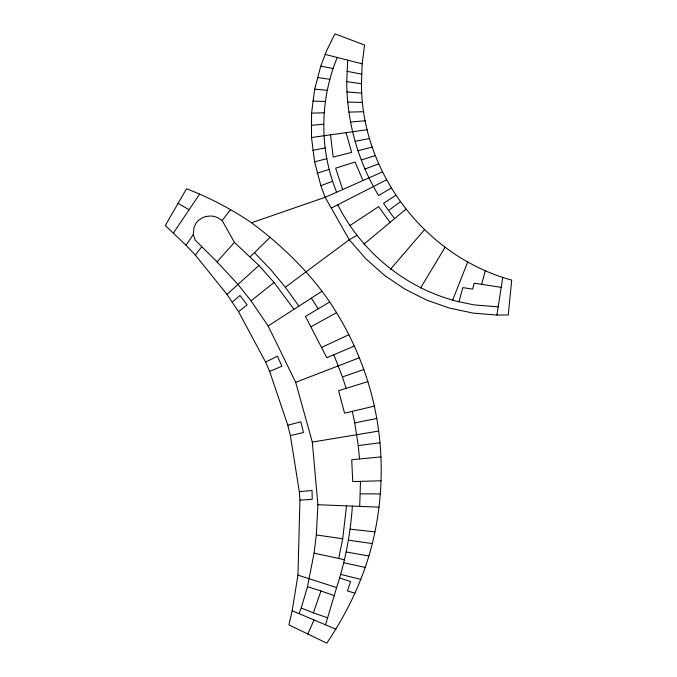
<?xml version="1.0" encoding="UTF-8"?>
<svg xmlns="http://www.w3.org/2000/svg" width="677" height="677" viewBox="0 0 677 677"><rect width="100%" height="100%" fill="white"/><g stroke="black" fill="none" stroke-linecap="round" stroke-linejoin="round"><path stroke-width="1.02" d="M361.459 83.711L362.161 63.85L364.598 45.063L334.929 33.85L326.788 50.352L320.763 66.126L314.687 89.22L311.555 113.152L311.496 137.507L314.602 161.837L320.864 185.693L325.163 197.303L349.264 239.743L365.969 258.927L384.443 275.319L404.812 289.104L426.645 300.08L449.52 308.086L472.995 313.087L496.918 315.067L508.275 314.949L511.694 280.083C425.545 256.701 361.315 172.906 361.459 83.711L346.734 81.646L347.716 60.168M359.707 506.396L360.486 481.372M297.939 575.12L299.953 500.125L299.302 491.663L290.365 435.59L287.81 425.215L269.632 371.394L265.596 362.068L238.558 311.682L227.007 294.402L195.315 255.051L186.04 245.235L165.306 225.492L186.505 188.79C209.455 197.489 231.221 209.049 251.556 222.758C281.319 245.032 308.712 271.164 329.691 301.993C350.889 333.558 366.164 368.99 374.33 406.132C383.343 447.395 383.444 490.486 374.956 531.843C366.866 571.82 349.544 609.478 326.754 643.15L288.91 624.888L292.176 610.772L297.939 575.12L336.613 587.56L325.519 624.812M251.556 222.758L325.163 197.303L336.664 192.2C319.205 149.49 319.662 100.137 337.214 57.537L337.214 57.537M298.997 613.641L301.231 608.031L307.493 586.663L314.069 553.151L316.337 534.957L317.902 504.729L312.317 442.081L295.671 382.302L268.16 325.967L251.015 300.859L238.067 284.535L217.055 261.847L195.145 239.996L193.292 234.454L194.054 227.032L196.406 222.657L198.649 220.237L202.804 217.545L205.918 216.462L210.843 215.98L214.11 216.412L217.249 217.435L222.141 220.49L234.411 242.374L258.927 265.46L274.067 282.487L293.97 309.296L322.066 291.237M336.613 587.56C345.278 561.208 350.5 533.781 352.37 506.1M344.398 559.845L338.72 558.44L342.697 538.765L346.522 505.871M496.918 315.067L502.766 277.231M337.781 204.733C361.73 252.648 406.835 289.214 458.989 301.764L462.823 287.615L472.605 289.121L474.213 283.189L501.2 287.361M481.618 284.332L485.35 270.529M327.693 617.83L313.366 612.871L320.949 590.996L334.573 595.718M452.6 300.275L467.773 261.821M307.832 634.019L314.026 619.971M420.51 288.047L445.119 247.223M173.481 232.947L199.63 194.079M186.04 245.235L193.292 234.454M195.315 255.051L201.611 246.944M222.141 220.49L230.595 209.599M390.451 269.336L424.462 229.706M217.055 261.847L234.411 242.374M250.27 256.744L270.301 237.111M258.927 265.46L227.007 294.402M232.287 302.06L239.963 295.502L247.13 304.845L238.558 311.682M363.972 244.143L405.912 209.185M251.015 300.859L274.067 282.487M254.459 252.639L270.952 269.878L285.355 287.243L349.264 239.743L357.202 235.232M394.615 218.603L388.53 210.555L400.335 201.78M349.882 225.585L378.595 206.62L390.045 222.411M395.825 195.247L383.546 203.354L388.53 210.555M268.16 325.967L293.97 309.296M329.691 301.993L305.445 316.421L326.822 357.718L354.359 346.049M391.298 188.088L378.587 195.501C357.964 161.338 346.836 121.555 346.734 81.646M311.149 326.661L336.579 312.656M331.273 208.067L386.55 179.82M265.596 362.068L277.46 356.161L281.894 366.265L269.632 371.394M321.812 347.326L348.917 334.709M336.664 192.2L382.471 171.916M295.671 382.302L359.385 357.761M320.864 185.693L332.644 181.241M364.954 169.03L378.731 163.826M333.803 354.756L342.435 376.937L363.854 369.532M317.166 173.21L329.191 169.419M361.273 159.984L375.329 155.549M367.882 381.633L338.568 390.697L344.568 413.165L374.33 406.132M287.81 425.215L300.833 421.805L303.448 432.544L290.365 435.59M314.602 161.837L326.813 158.714M357.981 150.751L372.274 147.104M359.546 458.972L358.226 445.593L354.723 422.88L376.767 418.488M355.095 141.341L369.574 138.489M312.74 150.362L325.112 147.924M312.317 442.081L378.697 431.071M311.496 137.507L367.247 129.713M358.226 445.593L380.017 442.775M380.982 456.907L351.727 459.725L352.725 481.584L381.109 480.788M299.302 491.663L312.046 490.453L312.241 499.313L299.953 500.125M311.132 125.304L323.724 124.255M350.551 122.012L365.292 120.777M311.555 113.152L324.19 112.797M348.917 112.111L363.727 111.705M360.325 493.804L380.364 493.956M312.74 101.11L325.392 101.457M347.733 102.083L362.559 102.489M317.902 504.729L379.035 507.166M498.187 306.859L474.112 304.904L458.989 301.764M314.687 89.22L327.313 90.278M346.996 91.92L361.797 93.155M350.077 529.16L374.956 531.843M317.369 77.542L329.927 79.302M316.337 534.957L342.697 538.765M348.393 540.128L372.265 543.58M346.15 551.958L368.863 555.986M320.763 66.126L333.042 68.538M346.946 71.28L361.56 74.157M314.069 553.151L338.72 558.44M343.696 562.773L365.233 567.394M340.624 574.375L360.858 579.402M325.095 54.388L362.161 63.85M339.566 578.006L350.508 581.518L347.462 590.869L355.044 593.306M307.493 586.663L320.949 590.996M301.231 608.031L313.366 612.871M292.176 610.772L335.97 629.212M178.085 203.371L189.095 209.735M285.355 287.243L298.895 306.131M311.31 298.151L318.232 308.814M362.974 180.454L355.044 162.048L335.64 168.167L342.63 189.458M342.435 376.937L346.167 388.344M346.091 132.667L351.617 152.384L333.177 157.089L330.511 134.85M352.319 411.337L354.723 422.88"/></g></svg>
